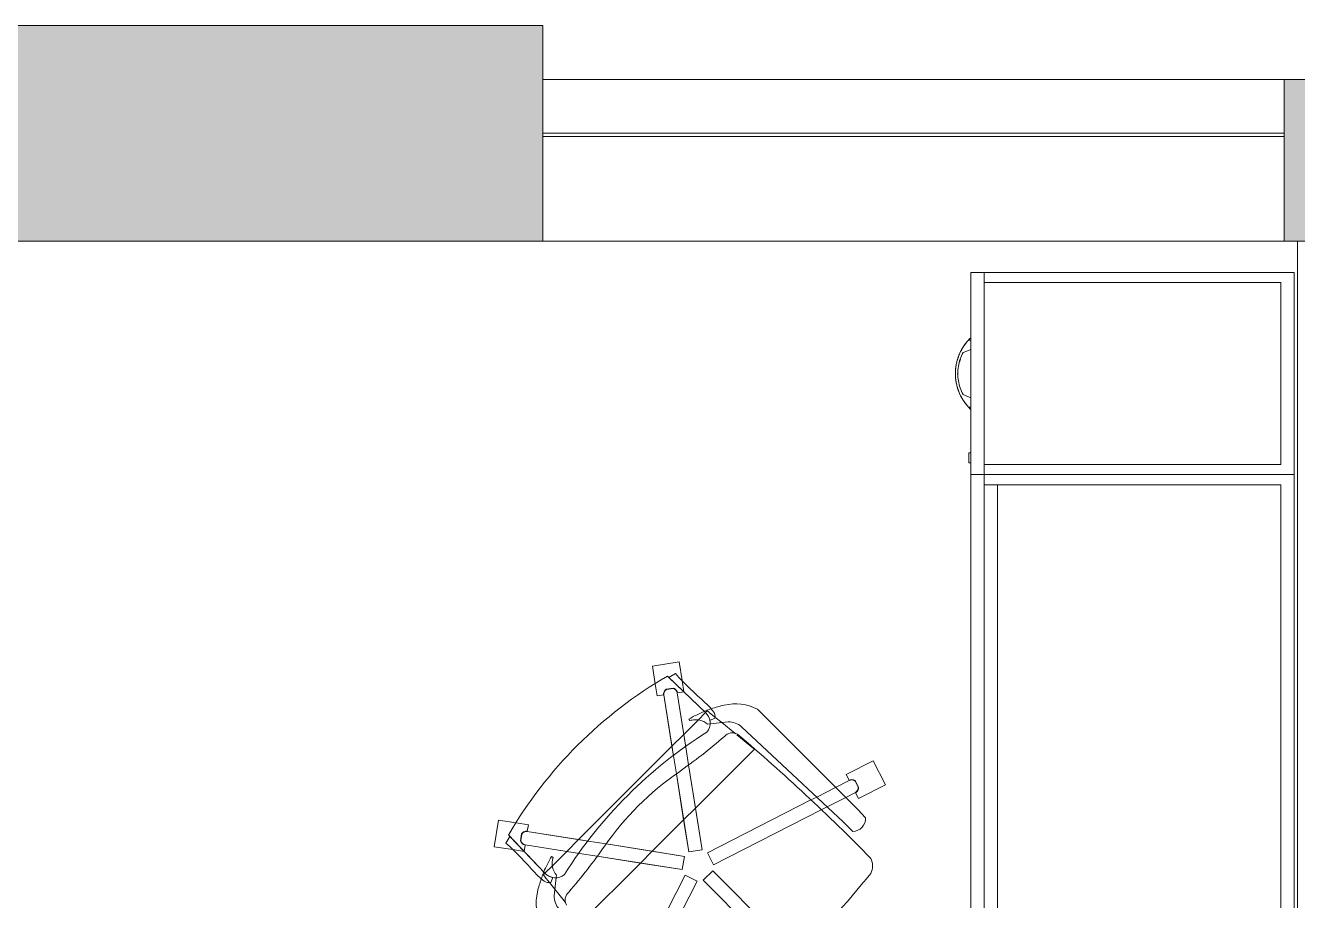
# Model space of a CAD drawing. Header units: inches. Extents: x 0 to 2535, y 0 to 2052.
# Drawn here: x 1224.6 to 1319, y 1986.6 to 2051.5 of the extents above; entities that cross this region are included whole.
import ezdxf

# ---------------------------------------------------------------- set-up
doc = ezdxf.new("R2010")
doc.units = ezdxf.units.IN
doc.header["$MEASUREMENT"] = 0
for name, color, linetype, lineweight in [('A-DETL', 90, 'Continuous', 9), ('A-DETL-GENF', 92, 'Continuous', 9), ('A-WALL', 113, 'Continuous', 13), ('I-FURN', 30, 'Continuous', 9), ('I-FURN-PNLS', 30, 'Continuous', 9), ('Victor Bldg - 7th Floor_LINK_dwg', 8, 'Continuous', 9), ('WINDOWS', 7, 'Continuous', 9)]:
    doc.layers.add(name, color=color, linetype=linetype, lineweight=lineweight)

# ---------------------------------------------------------------- blocks, each defined once
blk = doc.blocks.new('Victor Bldg - 7th Floor_LINK_dwg-6972240-Level 07  POWER _ SIGNAL')
at = {"layer": 'WINDOWS'}
for p, q in [((1318, 2047.5), (1263, 2047.5)), ((1318, 2043.5), (1263, 2043.5)), ((1318, 2043.25), (1263, 2043.25)), ((1318, 2035.5), (1263, 2035.5))]:
    blk.add_line(p, q, dxfattribs=at)
blk = doc.blocks.new('Zira Wksta 12 - Type 1-V38-Level 07  POWER _ SIGNAL')
at = {"layer": 'I-FURN'}
for p, q in [((-24.173, 93.98), (-24, 93.98)), ((-24.173, 93.98), (-24, 93.98)), ((-24.173, 93.98), (-24, 93.98)), ((-24, 93.987), (-24.167, 93.987)), ((-24, 93.987), (-24.167, 93.987)), ((-24, 93.987), (-24.167, 93.987)), ((-24, 94.104), (-24, 94.157)), ((-24, 94.157), (-24, 94.114)), ((-24, 94.152), (-24, 94.157)), ((-24, 94.157), (-24, 94.154)), ((-24, 94.104), (-24, 94.157)), ((-24, 94.157), (-24, 94.145)), ((-24, 94.154), (-24, 94.131)), ((-24, 94.141), (-24, 94.152)), ((-24, 94.145), (-24, 94.114)), ((-24, 94.104), (-24, 94.141)), ((-24, 94.131), (-24, 94.114)), ((-24, 94.114), (-24, 94.012)), ((-24, 94.114), (-24, 94.082)), ((-24, 94.114), (-24, 94.012)), ((-24, 94.012), (-24, 94.104)), ((-24, 94.059), (-24, 94.104)), ((-24, 94.012), (-24, 94.104)), ((-24, 94.082), (-24, 94.012)), ((-24, 94.012), (-24, 94.059)), ((-24, 93.98), (-24, 94.012)), ((-24, 94.012), (-24, 93.987)), ((-24, 93.98), (-24, 94.012)), ((-24, 94.012), (-24, 93.987)), ((-24, 93.98), (-24, 94.012)), ((-24, 94.012), (-24, 93.987)), ((-24, 93.98), (-24, 93.636)), ((-24, 93.639), (-24, 93.98)), ((-24, 93.98), (-24, 93.636)), ((-24, 93.639), (-24, 93.98)), ((-24, 93.98), (-24, 93.291)), ((-24, 93.639), (-24, 93.98)), ((-24, 93.636), (-24, 93.291)), ((-24, 93.291), (-24, 93.636)), ((-24, 93.636), (-24, 93.291)), ((-24, 93.291), (-24, 93.636)), ((-24, 93.291), (-24, 93.636)), ((-24.561, 93.059), (-24.281, 93.175)), ((-24.561, 93.059), (-24.281, 93.175)), ((-24.561, 93.059), (-24.281, 93.175)), ((-24.281, 93.175), (-24, 93.291)), ((-24.281, 93.175), (-24, 93.291)), ((-24.281, 93.175), (-24, 93.291)), ((-24.281, 89.825), (-24.561, 89.941)), ((-24.281, 89.825), (-24.561, 89.941)), ((-24.281, 89.825), (-24.561, 89.941)), ((-24, 89.709), (-24.281, 89.825)), ((-24, 89.709), (-24.281, 89.825)), ((-24, 89.709), (-24.281, 89.825)), ((-24, 89.364), (-24, 89.709)), ((-24, 89.709), (-24, 89.364)), ((-24, 89.364), (-24, 89.709)), ((-24, 89.709), (-24, 89.02)), ((-24, 89.364), (-24, 89.709)), ((-24, 89.709), (-24, 89.02)), ((-24, 89.02), (-24.173, 89.02)), ((-24, 89.02), (-24.173, 89.02)), ((-24, 89.02), (-24.173, 89.02)), ((-24.167, 89.013), (-24, 89.013)), ((-24.167, 89.013), (-24, 89.013)), ((-24.167, 89.013), (-24, 89.013)), ((-24, 89.364), (-24, 89.02)), ((-24, 89.02), (-24, 89.361)), ((-24, 89.02), (-24, 89.361)), ((-24, 89.02), (-24, 89.361)), ((-24, 88.988), (-24, 89.02)), ((-24, 88.988), (-24, 89.02)), ((-24, 88.988), (-24, 89.02)), ((-24, 89.013), (-24, 88.988)), ((-24, 89.013), (-24, 88.988)), ((-24, 89.013), (-24, 88.988)), ((-24, 88.988), (-24, 88.886)), ((-24, 88.896), (-24, 88.988)), ((-24, 88.988), (-24, 88.886)), ((-24, 88.941), (-24, 88.988)), ((-24, 88.988), (-24, 88.886)), ((-24, 88.896), (-24, 88.988)), ((-24, 88.896), (-24, 88.941)), ((-24, 88.843), (-24, 88.896)), ((-24, 88.876), (-24, 88.896)), ((-24, 88.843), (-24, 88.896)), ((-24, 88.886), (-24, 88.843)), ((-24, 88.886), (-24, 88.869)), ((-24, 88.886), (-24, 88.843)), ((-24, 88.859), (-24, 88.876)), ((-24, 88.869), (-24, 88.846)), ((-24, 88.848), (-24, 88.859)), ((-24, 88.843), (-24, 88.848)), ((-24, 88.846), (-24, 88.843)), ((-45.633, 70.112), (-47.609, 69.799)), ((-45.633, 70.112), (-47.609, 69.799)), ((-45.415, 68.734), (-45.633, 70.112)), ((-45.415, 68.734), (-45.633, 70.112)), ((-47.609, 69.799), (-47.399, 68.471)), ((-47.609, 69.799), (-47.399, 68.471)), ((-43.651, 66.325), (-46.501, 69.06)), ((-46.394, 68.957), (-43.651, 66.325)), ((-47.399, 68.471), (-47.257, 67.577)), ((-47.399, 68.471), (-47.257, 67.577)), ((-46.583, 68.074), (-46.075, 68.154)), ((-46.583, 68.074), (-46.075, 68.154)), ((-46.081, 68.143), (-46.575, 68.065)), ((-46.081, 68.143), (-46.575, 68.065)), ((-45.281, 67.89), (-45.415, 68.734)), ((-45.281, 67.89), (-45.415, 68.734)), ((-47.257, 67.577), (-46.78, 67.652)), ((-47.257, 67.577), (-46.78, 67.652)), ((-46.763, 67.655), (-46.161, 63.855)), ((-46.763, 67.655), (-46.047, 63.134)), ((-45.287, 64.729), (-45.775, 67.812)), ((-45.137, 63.781), (-45.775, 67.812)), ((-45.759, 67.814), (-45.282, 67.89)), ((-45.759, 67.814), (-45.282, 67.89)), ((-43.686, 66.33), (-44.221, 65.795)), ((-43.573, 66.443), (-43.625, 66.391)), ((-43.412, 66.366), (-43.543, 66.473)), ((-43.008, 66.039), (-43.404, 66.36)), ((-32.372, 59.148), (-39.824, 66.601)), ((-44.221, 65.795), (-45.287, 64.729)), ((-44.911, 65.864), (-44.829, 65.748)), ((-43.495, 65.495), (-43.337, 65.512)), ((-43.344, 65.751), (-42.982, 65.92)), ((-43.337, 65.512), (-41.988, 65.655)), ((-42.471, 65.604), (-42.972, 66.01)), ((-41.503, 64.82), (-42.471, 65.604)), ((-41.002, 65.293), (-33.448, 58.237)), ((-45.287, 64.729), (-46.161, 63.855)), ((-45.137, 63.781), (-45.287, 64.729)), ((-41.444, 64.772), (-41.503, 64.82)), ((-40.105, 63.688), (-41.358, 64.703)), ((-46.161, 63.855), (-53.093, 56.923)), ((-46.161, 63.855), (-46.047, 63.134)), ((-44.93, 62.472), (-45.137, 63.781)), ((-44.93, 62.472), (-45.137, 63.781)), ((-44.422, 59.265), (-40.049, 63.638)), ((-40.046, 63.641), (-40.105, 63.688)), ((-46.047, 63.134), (-45.835, 61.796)), ((-46.047, 63.134), (-45.835, 61.796)), ((-44.422, 59.265), (-44.93, 62.472)), ((-43.93, 56.159), (-44.93, 62.472)), ((-31.233, 62.774), (-33.237, 61.753)), ((-31.233, 62.774), (-33.237, 61.753)), ((-30.325, 60.992), (-31.233, 62.774)), ((-30.325, 60.992), (-31.233, 62.774)), ((-45.835, 61.796), (-45.296, 58.391)), ((-45.835, 61.796), (-44.917, 56.003)), ((-33.237, 61.753), (-33.018, 61.323)), ((-33.237, 61.753), (-33.018, 61.323)), ((-34.018, 60.794), (-35.421, 60.079)), ((-34.018, 60.794), (-35.421, 60.079)), ((-33.01, 61.308), (-34.018, 60.794)), ((-33.01, 61.308), (-34.018, 60.794)), ((-33.274, 60.051), (-32.556, 60.416)), ((-33.274, 60.051), (-32.556, 60.416)), ((-32.336, 60.809), (-32.563, 61.255)), ((-32.336, 60.809), (-32.563, 61.255)), ((-32.557, 61.266), (-32.323, 60.808)), ((-32.557, 61.266), (-32.323, 60.808)), ((-32.549, 60.401), (-32.329, 59.971)), ((-32.549, 60.401), (-32.329, 59.971)), ((-32.329, 59.971), (-30.325, 60.992)), ((-32.329, 59.971), (-30.325, 60.992)), ((-35.851, 59.86), (-43.522, 55.951)), ((-35.851, 59.86), (-43.522, 55.951)), ((-35.421, 60.079), (-35.851, 59.86)), ((-35.421, 60.079), (-35.851, 59.86)), ((-34.643, 59.353), (-33.274, 60.051)), ((-34.643, 59.353), (-33.274, 60.051)), ((-45.296, 58.391), (-44.422, 59.265)), ((-43.93, 56.159), (-44.422, 59.265)), ((-43.068, 55.06), (-35.095, 59.123)), ((-43.068, 55.06), (-35.095, 59.123)), ((-35.095, 59.123), (-34.643, 59.353)), ((-35.095, 59.123), (-34.643, 59.353)), ((-31.802, 58.537), (-32.372, 59.148)), ((-59.037, 58.371), (-59.35, 56.395)), ((-59.037, 58.371), (-59.35, 56.395)), ((-57.709, 58.16), (-59.037, 58.371)), ((-57.709, 58.16), (-59.037, 58.371)), ((-56.815, 58.019), (-57.709, 58.16)), ((-56.815, 58.019), (-57.709, 58.16)), ((-56.891, 57.542), (-56.815, 58.019)), ((-56.891, 57.542), (-56.815, 58.019)), ((-47.593, 56.094), (-45.332, 58.354)), ((-45.296, 58.391), (-44.917, 56.003)), ((-33.448, 58.237), (-32.741, 57.53)), ((-58.298, 57.263), (-55.563, 54.413)), ((-55.563, 54.413), (-58.195, 57.155)), ((-57.392, 56.837), (-57.312, 57.345)), ((-57.392, 56.837), (-57.312, 57.345)), ((-57.303, 57.337), (-57.381, 56.843)), ((-57.303, 57.337), (-57.381, 56.843)), ((-53.093, 56.923), (-56.893, 57.525)), ((-52.373, 56.809), (-56.893, 57.525)), ((-53.093, 56.923), (-53.967, 56.049)), ((-52.373, 56.809), (-53.093, 56.923)), ((-51.034, 56.597), (-52.373, 56.809)), ((-51.034, 56.597), (-52.373, 56.809)), ((-59.35, 56.395), (-57.972, 56.177)), ((-59.35, 56.395), (-57.972, 56.177)), ((-57.972, 56.177), (-57.128, 56.043)), ((-57.972, 56.177), (-57.128, 56.043)), ((-57.128, 56.044), (-57.052, 56.52)), ((-57.128, 56.044), (-57.052, 56.52)), ((-57.05, 56.537), (-53.967, 56.049)), ((-57.05, 56.537), (-53.02, 55.899)), ((-53.967, 56.049), (-55.033, 54.983)), ((-53.967, 56.049), (-53.02, 55.899)), ((-53.02, 55.899), (-51.71, 55.691)), ((-53.02, 55.899), (-51.71, 55.691)), ((-51.71, 55.691), (-48.503, 55.184)), ((-51.71, 55.691), (-45.397, 54.692)), ((-47.629, 56.058), (-51.034, 56.597)), ((-45.241, 55.679), (-51.034, 56.597)), ((-48.503, 55.184), (-47.629, 56.058)), ((-45.241, 55.679), (-47.629, 56.058)), ((-44.917, 56.003), (-43.93, 56.159)), ((-44.917, 56.003), (-43.93, 56.159)), ((-43.522, 55.951), (-43.068, 55.06)), ((-43.522, 55.951), (-43.068, 55.06)), ((-55.033, 54.983), (-55.569, 54.447)), ((-54.986, 55.591), (-55.102, 55.672)), ((-52.876, 50.811), (-48.503, 55.184)), ((-48.503, 55.184), (-45.397, 54.692)), ((-45.397, 54.692), (-45.241, 55.679)), ((-45.397, 54.692), (-45.241, 55.679)), ((-55.711, 54.305), (-55.605, 54.174)), ((-55.629, 54.387), (-55.681, 54.335)), ((-55.598, 54.166), (-55.277, 53.769)), ((-55.158, 53.744), (-54.99, 54.106)), ((-54.894, 52.75), (-54.75, 54.098)), ((-54.75, 54.098), (-54.734, 54.257)), ((-45.19, 54.284), (-49.098, 46.613)), ((-45.19, 54.284), (-49.098, 46.613)), ((-48.361, 45.856), (-44.299, 53.83)), ((-48.361, 45.856), (-44.299, 53.83)), ((-44.299, 53.83), (-45.19, 54.284)), ((-44.299, 53.83), (-45.19, 54.284)), ((-43.14, 54.609), (-43.847, 53.902)), ((-43.14, 54.609), (-43.847, 53.902)), ((-43.847, 53.902), (-37.604, 47.658)), ((-43.847, 53.902), (-37.604, 47.658)), ((-36.897, 48.366), (-43.14, 54.609)), ((-36.897, 48.366), (-43.14, 54.609)), ((-55.248, 53.734), (-54.842, 53.233)), ((-54.842, 53.233), (-54.058, 52.265))]:
    blk.add_line(p, q, dxfattribs=at)
at = {"layer": 'I-FURN', "flags": 128}
for points in [[(-24, 93.291), (-24.281, 93.175), (-24.561, 93.059)], [(-24, 93.291), (-24.281, 93.175), (-24.561, 93.059)], [(-24, 93.291), (-24.281, 93.175), (-24.561, 93.059)], [(-24.561, 89.941), (-24.281, 89.825), (-24, 89.709)], [(-24.561, 89.941), (-24.281, 89.825), (-24, 89.709)], [(-24.561, 89.941), (-24.281, 89.825), (-24, 89.709)]]:
    blk.add_lwpolyline(points, dxfattribs=at)
at = {"layer": 'I-FURN'}
for centre, radius, start, end in [((-21.447, 91.5), 3.685, 137.02895, 137.70289), ((-21.447, 91.5), 3.685, 137.02895, 137.70289), ((-21.447, 91.5), 3.685, 137.02895, 137.70289), ((-21.447, 91.5), 3.685, 137.03852, 137.56704), ((-21.447, 91.5), 3.685, 137.03852, 137.56704), ((-21.447, 91.5), 3.685, 137.03852, 137.56704), ((-21.447, 91.5), 3.685, 222.29711, 222.97105), ((-21.447, 91.5), 3.685, 222.29711, 222.97105), ((-21.447, 91.5), 3.685, 222.29711, 222.97105), ((-21.447, 91.5), 3.685, 222.43296, 222.96148), ((-21.447, 91.5), 3.685, 222.43296, 222.96148), ((-21.447, 91.5), 3.685, 222.43296, 222.96148), ((-29.906, 40.669), 32.885, 120.30746, 149.69597), ((-29.599, 40.358), 33.165, 119.44776, 120.42343), ((-25.848, 87.609), 27.198, 222.48818, 229.01435), ((-46.379, 67.722), 0.407, 120.16515, 189.83485), ((-46.379, 67.722), 0.407, 120.16515, 175.90091), ((-46.362, 67.719), 0.406, 121.61986, 189), ((-46.362, 67.719), 0.406, 121.61986, 162.04795), ((-46.177, 67.748), 0.406, 62.90411, 76.38014), ((-46.177, 67.748), 0.406, 9, 76.38014), ((-46.161, 67.756), 0.407, 63.90091, 77.83485), ((-46.161, 67.756), 0.407, 8.16515, 77.83485), ((-46.177, 67.748), 0.406, 9, 62.90411), ((-46.161, 67.756), 0.407, 8.16515, 63.90091), ((-46.379, 67.722), 0.407, 175.90091, 189.83485), ((-46.362, 67.719), 0.406, 162.04795, 189), ((-46.139, 64.255), 3.739, 35.09358, 49.01435), ((-40.114, 57.534), 9.612, 112.2631, 119.93341), ((-40.114, 57.534), 9.612, 111.63933, 112.07299), ((-44.381, 65.565), 1.054, 10.20015, 46.17861), ((-44.381, 65.565), 1.054, 320.95537, 46.17861), ((-40.114, 57.534), 9.612, 108.99641, 111.49061), ((-40.114, 57.534), 9.612, 103.04781, 108.99641), ((-43.581, 66.052), 0.613, 347.54268, 35.09358), ((-41.464, 63.358), 3.634, 63.17893, 103.04781), ((-44.403, 64.433), 1.382, 93.4842, 107.94966), ((-44.403, 64.433), 1.382, 79.01874, 93.4842), ((-44.403, 64.433), 1.382, 50.08783, 77.4248), ((-41.937, 64.271), 1.385, 47.80127, 92.10784), ((-25.52, 36.282), 33.832, 122.22846, 147.77154), ((-70.246, 97.016), 42.842, 304.97666, 310.76994), ((-41.678, 64.088), 0.763, 59.23375, 140.76625), ((-140.947, -52.03), 153.519, 44.47495, 49.52132), ((-32.965, 43.727), 22.194, 124.97666, 145.02334), ((-32.828, 60.963), 0.407, 48.16515, 117.83485), ((-32.828, 60.963), 0.407, 103.90091, 117.83485), ((-32.826, 60.946), 0.406, 90.04795, 117), ((-32.826, 60.946), 0.406, 49.61986, 117), ((-32.828, 60.963), 0.407, 76.03303, 103.90091), ((-32.826, 60.946), 0.406, 49.61986, 90.04795), ((-32.828, 60.963), 0.407, 62.09909, 76.03303), ((-32.828, 60.963), 0.407, 48.16515, 62.09909), ((-32.741, 60.778), 0.406, 297, 4.38014), ((-32.741, 60.778), 0.406, 297, 310.47603), ((-32.728, 60.766), 0.407, 296.16515, 5.83485), ((-32.728, 60.766), 0.407, 296.16515, 351.90091), ((-32.741, 60.778), 0.406, 310.47603, 350.90411), ((-32.741, 60.778), 0.406, 350.90411, 4.38014), ((-32.728, 60.766), 0.407, 351.90091, 5.83485), ((-32.756, 58.485), 0.956, 270.89014, 3.10986), ((-29.596, 40.361), 33.165, 149.57657, 150.55224), ((-76.847, 36.61), 27.198, 40.98565, 47.51182), ((-56.995, 56.923), 0.407, 192.16515, 261.83485), ((-56.995, 56.923), 0.407, 192.16515, 206.09909), ((-56.986, 56.938), 0.406, 193.61986, 261), ((-56.986, 56.938), 0.406, 193.61986, 207.09589), ((-56.995, 56.923), 0.407, 206.09909, 233.96697), ((-56.986, 56.938), 0.406, 207.09589, 220.57192), ((-56.96, 57.141), 0.407, 80.16515, 149.83485), ((-56.96, 57.141), 0.407, 135.90091, 149.83485), ((-56.957, 57.124), 0.406, 81, 148.38014), ((-56.957, 57.124), 0.406, 134.90411, 148.38014), ((-56.986, 56.938), 0.406, 220.57192, 234.04795), ((-56.96, 57.141), 0.407, 121.96697, 135.90091), ((-56.957, 57.124), 0.406, 121.42808, 134.90411), ((-56.96, 57.141), 0.407, 108.03303, 121.96697), ((-56.957, 57.124), 0.406, 107.95205, 121.42808), ((-56.96, 57.141), 0.407, 94.09909, 108.03303), ((-56.957, 57.124), 0.406, 81, 107.95205), ((-56.96, 57.141), 0.407, 80.16515, 94.09909), ((-56.995, 56.923), 0.407, 233.96697, 261.83485), ((-56.986, 56.938), 0.406, 234.04795, 261), ((-86.254, 81.008), 42.842, 319.23006, 325.02334), ((-46.772, 50.876), 9.612, 150.06659, 157.7369), ((-53.671, 55.165), 1.382, 162.05034, 190.98126), ((-53.671, 55.165), 1.382, 192.5752, 219.91217), ((-32.593, 54.971), 1.314, 335.04325, 24.95675), ((-53.494, 56.9), 3.739, 220.98565, 234.90642), ((-46.772, 50.876), 9.612, 161.00359, 166.95219), ((-46.772, 50.876), 9.612, 158.50939, 161.00359), ((-46.772, 50.876), 9.612, 157.92701, 158.36067), ((-55.291, 54.343), 0.613, 234.90642, 282.45732), ((-54.803, 55.143), 1.054, 223.82139, 259.79985), ((-54.803, 55.143), 1.054, 223.82139, 309.04463), ((-97.293, 108.055), 84.963, 309.14745, 320.85255), ((-52.596, 52.226), 3.634, 166.95219, 206.82107), ((-53.326, 52.44), 0.763, 129.23375, 210.76625), ((-53.509, 52.699), 1.385, 177.89216, 222.19873)]:
    blk.add_arc(centre, radius, start, end, dxfattribs=at)
for points, knots in [([(-24.173, 89.02), (-24.325, 89.187), (-24.598, 89.55), (-24.903, 90.161), (-25.09, 90.818), (-25.174, 91.727), (-25.004, 92.635), (-24.599, 93.45), (-24.325, 93.813), (-24.173, 93.98)], [0, 0, 0, 0, 0.125, 0.25, 0.375, 0.5, 0.75, 0.875, 1, 1, 1, 1]), ([(-25.132, 91.5), (-25.132, 91.954), (-25.004, 92.635), (-24.599, 93.45), (-24.325, 93.813), (-24.173, 93.98)], [0.5, 0.5, 0.5, 0.5, 0.75, 0.875, 1, 1, 1, 1]), ([(-24.173, 89.02), (-24.325, 89.187), (-24.598, 89.55), (-24.903, 90.161), (-25.09, 90.818), (-25.174, 91.727), (-25.004, 92.635), (-24.599, 93.45), (-24.325, 93.813), (-24.173, 93.98)], [0, 0, 0, 0, 0.125, 0.25, 0.375, 0.5, 0.75, 0.875, 1, 1, 1, 1]), ([(-24, 94.157), (-24.001, 94.157), (-24.002, 94.156), (-24.004, 94.153), (-24.007, 94.151), (-24.009, 94.149), (-24.012, 94.145), (-24.016, 94.142), (-24.019, 94.139), (-24.023, 94.135), (-24.027, 94.131), (-24.032, 94.127), (-24.041, 94.118), (-24.048, 94.11), (-24.055, 94.104)], [0, 0, 0, 0, 0.125, 0.1875, 0.25, 0.3125, 0.375, 0.4375, 0.5, 0.5625, 0.625, 0.6875, 0.75, 1, 1, 1, 1]), ([(-24, 94.157), (-24.001, 94.157), (-24.002, 94.156), (-24.004, 94.153), (-24.007, 94.151), (-24.009, 94.149), (-24.012, 94.145), (-24.016, 94.142), (-24.019, 94.139), (-24.023, 94.135), (-24.027, 94.131), (-24.032, 94.127), (-24.041, 94.118), (-24.048, 94.11), (-24.055, 94.104)], [0, 0, 0, 0, 0.125, 0.1875, 0.25, 0.3125, 0.375, 0.4375, 0.5, 0.5625, 0.625, 0.6875, 0.75, 1, 1, 1, 1]), ([(-24, 94.157), (-24.001, 94.157), (-24.002, 94.156), (-24.004, 94.153), (-24.007, 94.151), (-24.009, 94.149), (-24.012, 94.145), (-24.016, 94.142), (-24.019, 94.139), (-24.023, 94.135), (-24.027, 94.131), (-24.032, 94.127), (-24.041, 94.118), (-24.048, 94.11), (-24.055, 94.104)], [0, 0, 0, 0, 0.125, 0.1875, 0.25, 0.3125, 0.375, 0.4375, 0.5, 0.5625, 0.625, 0.6875, 0.75, 1, 1, 1, 1]), ([(-24.045, 94.114), (-24.039, 94.119), (-24.031, 94.127), (-24.021, 94.137), (-24.016, 94.142), (-24.012, 94.146), (-24.009, 94.149), (-24.007, 94.151), (-24.004, 94.153), (-24.003, 94.155), (-24.001, 94.156), (-24, 94.157), (-24, 94.157)], [0, 0, 0, 0, 0.25, 0.375, 0.5, 0.5625, 0.625, 0.6875, 0.75, 0.8125, 0.875, 1, 1, 1, 1]), ([(-24.045, 94.114), (-24.039, 94.119), (-24.031, 94.127), (-24.021, 94.137), (-24.016, 94.142), (-24.012, 94.146), (-24.009, 94.149), (-24.007, 94.151), (-24.004, 94.153), (-24.003, 94.155), (-24.001, 94.156), (-24, 94.157), (-24, 94.157)], [0, 0, 0, 0, 0.25, 0.375, 0.5, 0.5625, 0.625, 0.6875, 0.75, 0.8125, 0.875, 1, 1, 1, 1]), ([(-24.045, 94.114), (-24.039, 94.119), (-24.031, 94.127), (-24.021, 94.137), (-24.016, 94.142), (-24.012, 94.146), (-24.009, 94.149), (-24.007, 94.151), (-24.004, 94.153), (-24.003, 94.155), (-24.001, 94.156), (-24, 94.157), (-24, 94.157)], [0, 0, 0, 0, 0.25, 0.375, 0.5, 0.5625, 0.625, 0.6875, 0.75, 0.8125, 0.875, 1, 1, 1, 1]), ([(-24.945, 92.66), (-24.973, 92.575), (-25.009, 92.449), (-25.04, 92.321), (-25.049, 92.28)], [0.28411479, 0.28411479, 0.28411479, 0.28411479, 0.33333333, 0.3562762, 0.3562762, 0.3562762, 0.3562762]), ([(-24.945, 92.66), (-24.973, 92.575), (-25.009, 92.449), (-25.04, 92.321), (-25.049, 92.28)], [0.28411479, 0.28411479, 0.28411479, 0.28411479, 0.33333333, 0.3562762, 0.3562762, 0.3562762, 0.3562762]), ([(-24.945, 92.66), (-24.973, 92.575), (-25.009, 92.449), (-25.04, 92.321), (-25.049, 92.28)], [0.28411479, 0.28411479, 0.28411479, 0.28411479, 0.33333333, 0.3562762, 0.3562762, 0.3562762, 0.3562762]), ([(-24.672, 93.283), (-24.727, 93.183), (-24.791, 93.055), (-24.846, 92.924), (-24.856, 92.898)], [0.15936451, 0.15936451, 0.15936451, 0.15936451, 0.22222222, 0.23762024, 0.23762024, 0.23762024, 0.23762024]), ([(-24.672, 93.283), (-24.727, 93.183), (-24.791, 93.055), (-24.846, 92.924), (-24.856, 92.898)], [0.15936451, 0.15936451, 0.15936451, 0.15936451, 0.22222222, 0.23762024, 0.23762024, 0.23762024, 0.23762024]), ([(-24.672, 93.283), (-24.727, 93.183), (-24.791, 93.055), (-24.846, 92.924), (-24.856, 92.898)], [0.15936451, 0.15936451, 0.15936451, 0.15936451, 0.22222222, 0.23762024, 0.23762024, 0.23762024, 0.23762024]), ([(-25.096, 92.017), (-25.106, 91.946), (-25.12, 91.819), (-25.127, 91.692), (-25.128, 91.636)], [0.40508035, 0.40508035, 0.40508035, 0.40508035, 0.44444444, 0.47528756, 0.47528756, 0.47528756, 0.47528756]), ([(-25.096, 92.017), (-25.106, 91.946), (-25.12, 91.819), (-25.127, 91.692), (-25.128, 91.636)], [0.40508035, 0.40508035, 0.40508035, 0.40508035, 0.44444444, 0.47528756, 0.47528756, 0.47528756, 0.47528756]), ([(-25.096, 92.017), (-25.106, 91.946), (-25.12, 91.819), (-25.127, 91.692), (-25.128, 91.636)], [0.40508035, 0.40508035, 0.40508035, 0.40508035, 0.44444444, 0.47528756, 0.47528756, 0.47528756, 0.47528756]), ([(-25.048, 90.72), (-25.04, 90.679), (-25.009, 90.552), (-24.976, 90.423), (-24.95, 90.336)], [0.64373131, 0.64373131, 0.64373131, 0.64373131, 0.66666667, 0.71591001, 0.71591001, 0.71591001, 0.71591001]), ([(-25.048, 90.72), (-25.04, 90.679), (-25.009, 90.552), (-24.976, 90.423), (-24.95, 90.336)], [0.64373131, 0.64373131, 0.64373131, 0.64373131, 0.66666667, 0.71591001, 0.71591001, 0.71591001, 0.71591001]), ([(-25.048, 90.72), (-25.04, 90.679), (-25.009, 90.552), (-24.976, 90.423), (-24.95, 90.336)], [0.64373131, 0.64373131, 0.64373131, 0.64373131, 0.66666667, 0.71591001, 0.71591001, 0.71591001, 0.71591001]), ([(-24.857, 90.102), (-24.808, 89.982), (-24.751, 89.851), (-24.678, 89.729), (-24.671, 89.718)], [0.76239192, 0.76239192, 0.76239192, 0.76239192, 0.83333333, 0.84070579, 0.84070579, 0.84070579, 0.84070579]), ([(-24.857, 90.102), (-24.808, 89.982), (-24.751, 89.851), (-24.678, 89.729), (-24.671, 89.718)], [0.76239192, 0.76239192, 0.76239192, 0.76239192, 0.83333333, 0.84070579, 0.84070579, 0.84070579, 0.84070579]), ([(-24.857, 90.102), (-24.808, 89.982), (-24.751, 89.851), (-24.678, 89.729), (-24.671, 89.718)], [0.76239192, 0.76239192, 0.76239192, 0.76239192, 0.83333333, 0.84070579, 0.84070579, 0.84070579, 0.84070579]), ([(-24.055, 88.896), (-24.048, 88.89), (-24.039, 88.881), (-24.029, 88.871), (-24.023, 88.865), (-24.019, 88.861), (-24.016, 88.858), (-24.012, 88.855), (-24.009, 88.851), (-24.007, 88.849), (-24.004, 88.847), (-24.002, 88.844), (-24.001, 88.843), (-24, 88.843)], [0, 0, 0, 0, 0.25, 0.375, 0.4375, 0.5, 0.5625, 0.625, 0.6875, 0.75, 0.8125, 0.875, 1, 1, 1, 1]), ([(-24.055, 88.896), (-24.048, 88.89), (-24.039, 88.881), (-24.029, 88.871), (-24.023, 88.865), (-24.019, 88.861), (-24.016, 88.858), (-24.012, 88.855), (-24.009, 88.851), (-24.007, 88.849), (-24.004, 88.847), (-24.002, 88.844), (-24.001, 88.843), (-24, 88.843)], [0, 0, 0, 0, 0.25, 0.375, 0.4375, 0.5, 0.5625, 0.625, 0.6875, 0.75, 0.8125, 0.875, 1, 1, 1, 1]), ([(-24.055, 88.896), (-24.048, 88.89), (-24.039, 88.881), (-24.029, 88.871), (-24.023, 88.865), (-24.019, 88.861), (-24.016, 88.858), (-24.012, 88.855), (-24.009, 88.851), (-24.007, 88.849), (-24.004, 88.847), (-24.002, 88.844), (-24.001, 88.843), (-24, 88.843)], [0, 0, 0, 0, 0.25, 0.375, 0.4375, 0.5, 0.5625, 0.625, 0.6875, 0.75, 0.8125, 0.875, 1, 1, 1, 1]), ([(-24, 88.843), (-24, 88.843), (-24.001, 88.844), (-24.003, 88.845), (-24.004, 88.847), (-24.007, 88.849), (-24.009, 88.851), (-24.012, 88.854), (-24.015, 88.857), (-24.018, 88.86), (-24.021, 88.863), (-24.025, 88.867), (-24.032, 88.874), (-24.039, 88.881), (-24.045, 88.886)], [0, 0, 0, 0, 0.125, 0.1875, 0.25, 0.3125, 0.375, 0.4375, 0.5, 0.5625, 0.625, 0.6875, 0.75, 1, 1, 1, 1]), ([(-24, 88.843), (-24, 88.843), (-24.001, 88.844), (-24.003, 88.845), (-24.004, 88.847), (-24.007, 88.849), (-24.009, 88.851), (-24.012, 88.854), (-24.015, 88.857), (-24.018, 88.86), (-24.021, 88.863), (-24.025, 88.867), (-24.032, 88.874), (-24.039, 88.881), (-24.045, 88.886)], [0, 0, 0, 0, 0.125, 0.1875, 0.25, 0.3125, 0.375, 0.4375, 0.5, 0.5625, 0.625, 0.6875, 0.75, 1, 1, 1, 1]), ([(-24, 88.843), (-24, 88.843), (-24.001, 88.844), (-24.003, 88.845), (-24.004, 88.847), (-24.007, 88.849), (-24.009, 88.851), (-24.012, 88.854), (-24.015, 88.857), (-24.018, 88.86), (-24.021, 88.863), (-24.025, 88.867), (-24.032, 88.874), (-24.039, 88.881), (-24.045, 88.886)], [0, 0, 0, 0, 0.125, 0.1875, 0.25, 0.3125, 0.375, 0.4375, 0.5, 0.5625, 0.625, 0.6875, 0.75, 1, 1, 1, 1])]:
    blk.add_open_spline(points, degree=3, knots=knots, dxfattribs=at)
for points in [[(-24.167, 93.987), (-24.303, 93.838), (-24.427, 93.678), (-24.537, 93.508)], [(-24.167, 93.987), (-24.303, 93.838), (-24.427, 93.678), (-24.537, 93.508)], [(-24.167, 93.987), (-24.303, 93.838), (-24.427, 93.678), (-24.537, 93.508)], [(-24.055, 94.104), (-24.069, 94.089), (-24.099, 94.059), (-24.129, 94.028), (-24.144, 94.012)], [(-24.055, 94.104), (-24.069, 94.089), (-24.099, 94.059), (-24.129, 94.028), (-24.144, 94.012)], [(-24.055, 94.104), (-24.069, 94.089), (-24.099, 94.059), (-24.129, 94.028), (-24.144, 94.012)], [(-24.143, 94.012), (-24.132, 94.024), (-24.11, 94.047), (-24.077, 94.082), (-24.055, 94.103), (-24.045, 94.114)], [(-24.143, 94.012), (-24.132, 94.024), (-24.11, 94.047), (-24.077, 94.082), (-24.055, 94.103), (-24.045, 94.114)], [(-24.143, 94.012), (-24.132, 94.024), (-24.11, 94.047), (-24.077, 94.082), (-24.055, 94.103), (-24.045, 94.114)], [(-24.561, 93.059), (-24.732, 92.742), (-24.969, 92.05), (-24.969, 90.951), (-24.732, 90.259), (-24.561, 89.941)], [(-24.561, 93.059), (-24.732, 92.742), (-24.969, 92.05), (-24.969, 90.951), (-24.732, 90.259), (-24.561, 89.941)], [(-24.561, 93.059), (-24.732, 92.742), (-24.969, 92.05), (-24.969, 90.951), (-24.732, 90.259), (-24.561, 89.941)], [(-24.894, 92.802), (-24.912, 92.755), (-24.929, 92.708), (-24.945, 92.66)], [(-24.894, 92.802), (-24.912, 92.755), (-24.929, 92.708), (-24.945, 92.66)], [(-24.894, 92.802), (-24.912, 92.755), (-24.929, 92.708), (-24.945, 92.66)], [(-24.91, 92.039), (-24.88, 92.217), (-24.822, 92.387), (-24.757, 92.555)], [(-24.91, 92.039), (-24.88, 92.217), (-24.822, 92.387), (-24.757, 92.555)], [(-24.91, 92.039), (-24.88, 92.217), (-24.822, 92.387), (-24.757, 92.555)], [(-24.857, 92.898), (-24.867, 92.872), (-24.877, 92.847), (-24.887, 92.821)], [(-24.857, 92.898), (-24.867, 92.872), (-24.877, 92.847), (-24.887, 92.821)], [(-24.857, 92.898), (-24.867, 92.872), (-24.877, 92.847), (-24.887, 92.821)], [(-24.778, 92.564), (-24.719, 92.734), (-24.647, 92.9), (-24.561, 93.059)], [(-24.778, 92.564), (-24.719, 92.734), (-24.647, 92.9), (-24.561, 93.059)], [(-24.778, 92.564), (-24.719, 92.734), (-24.647, 92.9), (-24.561, 93.059)], [(-24.586, 93.431), (-24.616, 93.382), (-24.645, 93.333), (-24.672, 93.283)], [(-24.586, 93.431), (-24.616, 93.382), (-24.645, 93.333), (-24.672, 93.283)], [(-24.586, 93.431), (-24.616, 93.382), (-24.645, 93.333), (-24.672, 93.283)], [(-25.129, 91.635), (-25.133, 91.545), (-25.132, 91.455), (-25.127, 91.366)], [(-25.129, 91.635), (-25.133, 91.545), (-25.132, 91.455), (-25.127, 91.366)], [(-25.129, 91.635), (-25.133, 91.545), (-25.132, 91.455), (-25.127, 91.366)], [(-25.075, 92.144), (-25.083, 92.102), (-25.09, 92.06), (-25.096, 92.017)], [(-25.075, 92.144), (-25.083, 92.102), (-25.09, 92.06), (-25.096, 92.017)], [(-25.075, 92.144), (-25.083, 92.102), (-25.09, 92.06), (-25.096, 92.017)], [(-25.049, 92.28), (-25.056, 92.243), (-25.064, 92.207), (-25.071, 92.17)], [(-25.049, 92.28), (-25.056, 92.243), (-25.064, 92.207), (-25.071, 92.17)], [(-25.049, 92.28), (-25.056, 92.243), (-25.064, 92.207), (-25.071, 92.17)], [(-24.955, 91.5), (-24.955, 91.681), (-24.949, 91.865), (-24.91, 92.039)], [(-24.955, 91.5), (-24.955, 91.681), (-24.949, 91.865), (-24.91, 92.039)], [(-24.955, 91.5), (-24.955, 91.681), (-24.949, 91.865), (-24.91, 92.039)], [(-24.883, 90.169), (-24.965, 90.38), (-25.088, 90.818), (-25.135, 91.274), (-25.132, 91.5)], [(-25.129, 91.365), (-25.125, 91.237), (-25.111, 91.11), (-25.092, 90.984)], [(-25.129, 91.365), (-25.125, 91.237), (-25.111, 91.11), (-25.092, 90.984)], [(-25.129, 91.365), (-25.125, 91.237), (-25.111, 91.11), (-25.092, 90.984)], [(-25.095, 90.982), (-25.089, 90.94), (-25.082, 90.898), (-25.075, 90.856)], [(-25.095, 90.982), (-25.089, 90.94), (-25.082, 90.898), (-25.075, 90.856)], [(-25.095, 90.982), (-25.089, 90.94), (-25.082, 90.898), (-25.075, 90.856)], [(-25.07, 90.829), (-25.064, 90.793), (-25.056, 90.756), (-25.048, 90.72)], [(-25.07, 90.829), (-25.064, 90.793), (-25.056, 90.756), (-25.048, 90.72)], [(-25.07, 90.829), (-25.064, 90.793), (-25.056, 90.756), (-25.048, 90.72)], [(-24.91, 90.961), (-24.94, 91.139), (-24.965, 91.322), (-24.971, 91.504)], [(-24.91, 90.961), (-24.94, 91.139), (-24.965, 91.322), (-24.971, 91.504)], [(-24.91, 90.961), (-24.94, 91.139), (-24.965, 91.322), (-24.971, 91.504)], [(-24.778, 90.436), (-24.836, 90.607), (-24.875, 90.782), (-24.91, 90.961)], [(-24.778, 90.436), (-24.836, 90.607), (-24.875, 90.782), (-24.91, 90.961)], [(-24.778, 90.436), (-24.836, 90.607), (-24.875, 90.782), (-24.91, 90.961)], [(-24.945, 90.34), (-24.929, 90.292), (-24.913, 90.244), (-24.896, 90.197)], [(-24.945, 90.34), (-24.929, 90.292), (-24.913, 90.244), (-24.896, 90.197)], [(-24.945, 90.34), (-24.929, 90.292), (-24.913, 90.244), (-24.896, 90.197)], [(-24.887, 90.179), (-24.877, 90.153), (-24.867, 90.127), (-24.857, 90.102)], [(-24.887, 90.179), (-24.877, 90.153), (-24.867, 90.127), (-24.857, 90.102)], [(-24.887, 90.179), (-24.877, 90.153), (-24.867, 90.127), (-24.857, 90.102)], [(-24.173, 89.02), (-24.325, 89.187), (-24.598, 89.55), (-24.801, 89.957), (-24.883, 90.169)], [(-24.561, 89.941), (-24.647, 90.1), (-24.719, 90.266), (-24.778, 90.436)], [(-24.561, 89.941), (-24.647, 90.1), (-24.719, 90.266), (-24.778, 90.436)], [(-24.561, 89.941), (-24.647, 90.1), (-24.719, 90.266), (-24.778, 90.436)], [(-24.672, 89.717), (-24.644, 89.667), (-24.614, 89.619), (-24.582, 89.572)], [(-24.672, 89.717), (-24.644, 89.667), (-24.614, 89.619), (-24.582, 89.572)], [(-24.672, 89.717), (-24.644, 89.667), (-24.614, 89.619), (-24.582, 89.572)], [(-24.537, 89.492), (-24.427, 89.322), (-24.303, 89.162), (-24.167, 89.013)], [(-24.537, 89.492), (-24.427, 89.322), (-24.303, 89.162), (-24.167, 89.013)], [(-24.537, 89.492), (-24.427, 89.322), (-24.303, 89.162), (-24.167, 89.013)], [(-24.144, 88.988), (-24.129, 88.972), (-24.099, 88.941), (-24.069, 88.911), (-24.055, 88.896)], [(-24.144, 88.988), (-24.129, 88.972), (-24.099, 88.941), (-24.069, 88.911), (-24.055, 88.896)], [(-24.144, 88.988), (-24.129, 88.972), (-24.099, 88.941), (-24.069, 88.911), (-24.055, 88.896)], [(-24.045, 88.886), (-24.055, 88.897), (-24.077, 88.918), (-24.11, 88.953), (-24.132, 88.976), (-24.143, 88.988)], [(-24.045, 88.886), (-24.055, 88.897), (-24.077, 88.918), (-24.11, 88.953), (-24.132, 88.976), (-24.143, 88.988)], [(-24.045, 88.886), (-24.055, 88.897), (-24.077, 88.918), (-24.11, 88.953), (-24.132, 88.976), (-24.143, 88.988)]]:
    blk.add_open_spline(points, degree=3, dxfattribs=at)
at = {"layer": 'I-FURN-PNLS'}
for p, q in [((-24, 84), (-24, 99)), ((-24, 99), (0, 99)), ((0, 99), (-24, 99)), ((-24, 99), (-24, 84)), ((-24, 84), (-24, 99)), ((-24, 99), (0, 99)), ((-24, 84), (-24, 99)), ((-24, 99), (-24, 93.98)), ((-23, 99), (-24, 99)), ((-23, 99), (-24, 99)), ((-24, 93.98), (-24, 99)), ((-24, 99), (-24, 93.98)), ((-24, 93.98), (-24, 99)), ((-24, 99), (-24, 93.98)), ((-23, 99), (-24, 99)), ((-23, 99), (-24, 99)), ((-23, 99), (-24, 99)), ((-23, 99), (-24, 99)), ((-23, 99), (-24, 99)), ((-24, 99), (-24, 93.98)), ((-24, 93.98), (-24, 99)), ((-24, 99), (-23, 99)), ((-23, 98.25), (-23, 99)), ((-23, 99), (-23, 84)), ((-23, 98.25), (-23, 99)), ((-23, 99), (-23, 98.25)), ((-23, 98.25), (-23, 99)), ((-23, 99), (-23, 98.25)), ((-23, 98.25), (-23, 99)), ((-23, 99), (-23, 84)), ((0, 99), (-23, 99)), ((-23, 99), (-23, 98.25)), ((-23, 98.25), (-23, 99)), ((-23, 99), (0, 99)), ((-1, 98.25), (-23, 98.25)), ((-23, 98.25), (-23, 84.75)), ((-23, 84.75), (-23, 98.25)), ((-23, 98.25), (-1, 98.25)), ((-23, 84.75), (-23, 98.25)), ((-23, 84.75), (-23, 98.25)), ((-23, 98.25), (-23, 84.75)), ((-23, 84.75), (-23, 98.25)), ((-23, 98.25), (-23, 84.75)), ((-23, 84.75), (-23, 98.25)), ((-23, 98.25), (-1, 98.25)), ((-1, 98.25), (-23, 98.25)), ((-1, 84.75), (-1, 98.25)), ((-1, 98.25), (-1, 84.75)), ((-1, 98.25), (-1, 84.75)), ((-1, 84.75), (-1, 98.25)), ((0, 99), (0, 84)), ((0, 84), (0, 99)), ((0, 99), (0, 84)), ((0, 84), (0, 99)), ((0, 99), (0, 84)), ((-24, 93.98), (-24, 93.291)), ((-24, 93.291), (-24, 93.98)), ((-24, 93.98), (-24, 93.291)), ((-24, 93.291), (-24, 93.98)), ((-24, 93.98), (-24, 93.291)), ((-24, 93.98), (-24, 93.291)), ((-24, 93.291), (-24, 93.98)), ((-24, 93.291), (-24, 89.709)), ((-24, 89.709), (-24, 93.291)), ((-24, 93.291), (-24, 89.709)), ((-24, 89.709), (-24, 93.291)), ((-24, 93.291), (-24, 89.709)), ((-24, 93.291), (-24, 89.709)), ((-24, 89.709), (-24, 93.291)), ((-24, 89.709), (-24, 89.02)), ((-24, 89.02), (-24, 89.709)), ((-24, 89.709), (-24, 89.02)), ((-24, 89.02), (-24, 89.709)), ((-24, 89.709), (-24, 89.02)), ((-24, 89.709), (-24, 89.02)), ((-24, 89.02), (-24, 89.709)), ((-24, 89.02), (-24, 84)), ((-24, 84), (-24, 89.02)), ((-24, 89.02), (-24, 85.515)), ((-24, 84), (-24, 89.02)), ((-24, 89.02), (-24, 84)), ((-24, 89.02), (-24, 85.515)), ((-24, 85.515), (-24, 89.02)), ((-24, 85.625), (-24.125, 85.625)), ((-24.125, 85.625), (-24.125, 85.515)), ((-24.125, 84.875), (-24.125, 85.625)), ((-24.125, 85.515), (-24.125, 84.985)), ((-24.125, 84.985), (-24.125, 84.875)), ((-24, 85.625), (-24, 85.612)), ((-24, 85.575), (-24, 85.625)), ((-24, 85.612), (-24, 85.575)), ((-24, 85.575), (-24, 85.515)), ((-24, 85.515), (-24, 85.575)), ((-24, 85.515), (-24, 84.985)), ((-24, 85.515), (-24, 84.985)), ((-24, 84.985), (-24, 85.515)), ((-24, 85.515), (-24, 85.437)), ((-24, 85.437), (-24, 85.515)), ((-24, 85.437), (-24, 85.347)), ((-24, 85.347), (-24, 85.437)), ((-24, 85.347), (-24, 85.25)), ((-24, 85.25), (-24, 85.347)), ((-24, 85.25), (-24, 85.153)), ((-24, 85.062), (-24, 85.25)), ((-24, 85.153), (-24, 84.925)), ((-24, 84.985), (-24, 85.062)), ((-24, 84.985), (-24, 84)), ((-24, 84.985), (-24, 84)), ((-24, 84), (-24, 84.985)), ((-24, 84.925), (-24, 84.985)), ((-24.125, 84.875), (-24, 84.875)), ((-24, 84.925), (-24, 84.875)), ((-24, 84.875), (-24, 84.925)), ((0, 84), (-24, 84)), ((-24, 84), (0, 84)), ((0, 84), (-24, 84)), ((-24, 84), (-23, 84)), ((-23, 84), (-24, 84)), ((-24, 84), (-23, 84)), ((-23, 84), (-24, 84)), ((-24, 84), (-23, 84)), ((-23, 84), (-24, 84)), ((-24, 84), (-23, 84)), ((-23, 84), (-24, 84)), ((-24, 36), (-24, 84)), ((-24, 84), (0, 84)), ((0, 84), (-24, 84)), ((-24, 84), (-24, 36)), ((-24, 36), (-24, 84)), ((-24, 84), (0, 84)), ((-23, 84), (-24, 84)), ((-24, 84), (-24, 36)), ((-24, 36), (-24, 84)), ((-24, 84), (-23, 84)), ((-23, 84.75), (-1, 84.75)), ((-1, 84.75), (-23, 84.75)), ((-23, 84), (-23, 84.75)), ((-23, 84), (-23, 84.75)), ((-23, 84.75), (-23, 84)), ((-23, 84), (-23, 84.75)), ((-23, 84.75), (-23, 84)), ((-23, 84), (-23, 84.75)), ((-1, 84.75), (-23, 84.75)), ((-23, 84.75), (-23, 84)), ((-23, 84), (-23, 84.75)), ((-23, 84.75), (-1, 84.75)), ((-23, 84), (0, 84)), ((0, 84), (-23, 84)), ((-23, 83.25), (-23, 84)), ((-23, 84), (-23, 83.25)), ((0, 84), (-23, 84)), ((-23, 84), (-23, 83.25)), ((-23, 83.25), (-23, 84)), ((-23, 84), (0, 84)), ((0, 84), (0, 36)), ((0, 36), (0, 84)), ((0, 84), (0, 36)), ((0, 36), (0, 84)), ((0, 84), (0, 36)), ((-23, 36.75), (-23, 83.25)), ((-23, 83.25), (-23, 36.75)), ((-22, 83.25), (-23, 83.25)), ((-22, 83.25), (-23, 83.25)), ((-1, 83.25), (-23, 83.25)), ((-23, 83.25), (-23, 36.75)), ((-23, 36.75), (-23, 83.25)), ((-23, 83.25), (-1, 83.25)), ((-23, 36.75), (-23, 83.25)), ((-23, 83.25), (-23, 36.75)), ((-23, 83.25), (-1, 83.25)), ((-1, 83.25), (-23, 83.25)), ((-22, 36.75), (-22, 83.25)), ((-22, 83.25), (-22, 36.75)), ((-1, 83.25), (-22, 83.25)), ((-1, 83.25), (-22, 83.25)), ((-22, 36.75), (-22, 83.25)), ((-22, 83.25), (-22, 36.75)), ((-1, 36.75), (-1, 83.25)), ((-1, 83.25), (-1, 36.75)), ((-1, 36.75), (-1, 83.25)), ((-1, 83.25), (-1, 36.75)), ((-1, 83.25), (-1, 36.75)), ((-1, 36.75), (-1, 83.25))]:
    blk.add_line(p, q, dxfattribs=at)

msp = doc.modelspace()

# ---------------------------------------------------------------- hatches: boundary and pattern name
at = {"layer": 'A-DETL-GENF'}
h = msp.add_hatch(color=7, dxfattribs=at)
h.paths.add_polyline_path([(1063, 2035.5), (1083, 2035.5), (1083, 2051.5), (1019, 2051.5), (1019, 2035.5), (1039, 2035.5)], flags=0)
h.paths.add_polyline_path([(1138, 2035.5), (1144, 2035.5), (1144, 2047.5), (1138, 2047.5)], flags=0)
h.paths.add_polyline_path([(1323.25, 2035.5), (1324, 2035.5), (1324, 2047.5), (1318, 2047.5), (1318, 2035.5), (1323, 2035.5)], flags=0)
h.paths.add_polyline_path([(659, 2035.5), (723, 2035.5), (723, 2051.5), (659, 2051.5), (659, 2035.524)], flags=0)
h.paths.add_polyline_path([(1201.5, 2035.5), (1263, 2035.5), (1263, 2051.5), (1199, 2051.5), (1199, 2035.5), (1200.75, 2035.5)], flags=0)
h.paths.add_polyline_path([(604, 2035.5), (604, 2047.5), (598, 2047.5), (598, 2035.5)], flags=0)
h.paths.add_polyline_path([(778, 2035.5), (784, 2035.5), (784, 2047.5), (778, 2047.5)], flags=0)
h.paths.add_polyline_path([(896.034, 2035.5), (903, 2035.5), (903, 2051.5), (839, 2051.5), (839, 2035.5), (892.5, 2035.5)], flags=0)
h.paths.add_polyline_path([(958, 2035.5), (963.75, 2035.5), (963.75, 2047.5), (958, 2047.5)], flags=0)

# ---------------------------------------------------------------- linework, layer by layer
at = {"layer": 'A-DETL'}
for p, q in [((1263, 2051.5), (1199, 2051.5)), ((1263, 2035.5), (1263, 2051.5)), ((1324, 2047.5), (1318, 2047.5)), ((1318, 2047.5), (1318, 2035.5)), ((1199, 2035.5), (1263, 2035.5)), ((1318, 2035.5), (1263, 2035.5)), ((1318, 2035.5), (1324, 2035.5))]:
    msp.add_line(p, q, dxfattribs=at)
at = {"layer": 'A-WALL', "color": 8, "lineweight": 20}
msp.add_line((1319, 2035.5), (1319, 1829.314), dxfattribs=at)

# ---------------------------------------------------------------- block references
at = {"layer": 'I-FURN'}
msp.add_blockref('Zira Wksta 12 - Type 1-V38-Level 07  POWER _ SIGNAL', (1318.75, 1934.167), dxfattribs=at)
at = {"layer": 'Victor Bldg - 7th Floor_LINK_dwg', "color": 7}
msp.add_blockref('Victor Bldg - 7th Floor_LINK_dwg-6972240-Level 07  POWER _ SIGNAL', (0, 0), dxfattribs=at)

doc.saveas('drawing.dxf')
